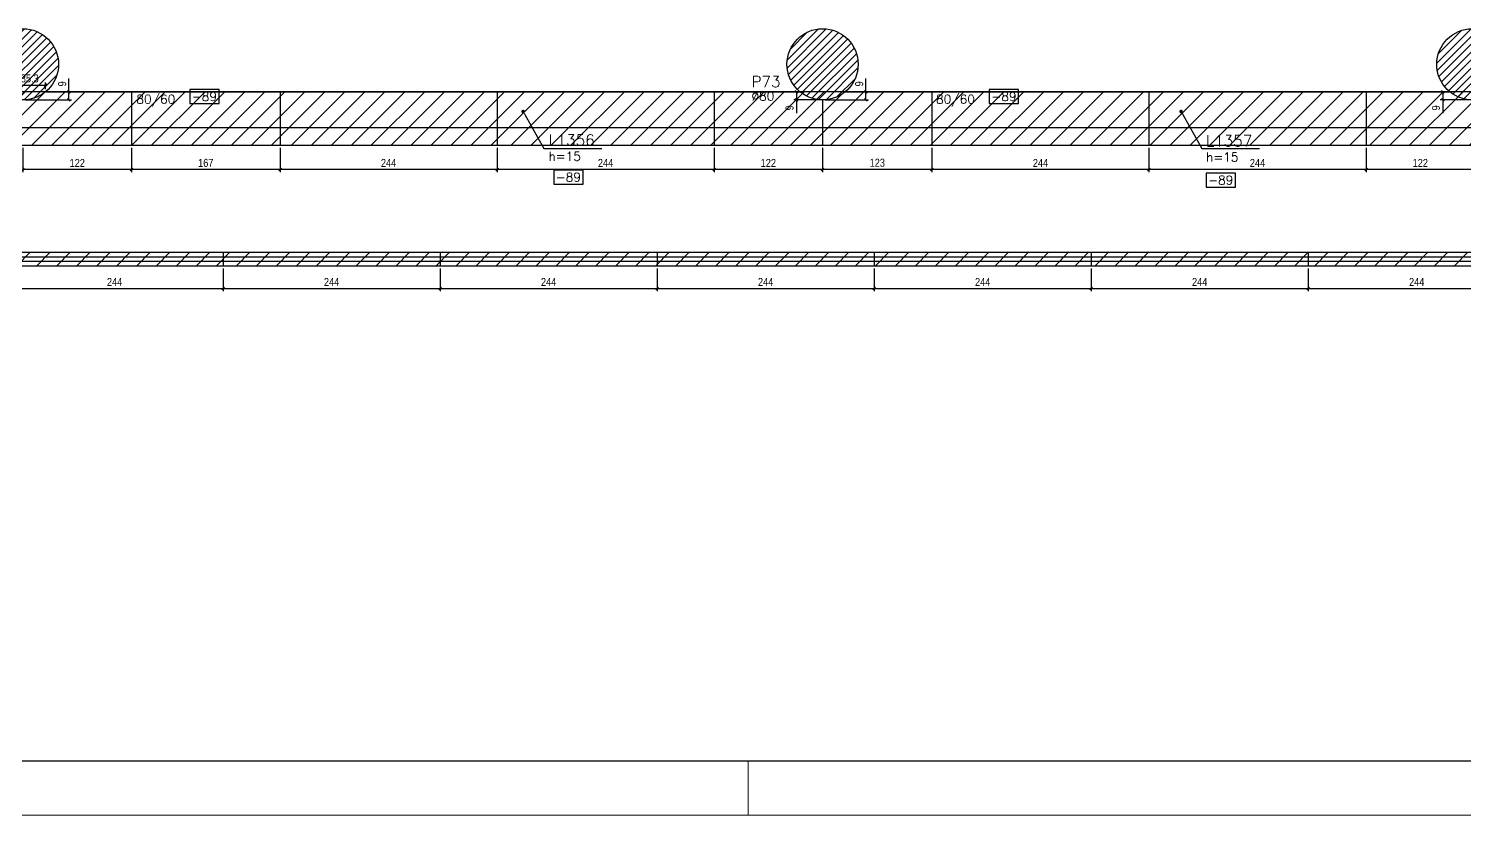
# Model space of a CAD drawing. Extents: x -3557 to 8661, y -614 to 3008.
# Drawn here: x 4469 to 6083, y -614 to 271 of the extents above; entities that cross this region are included whole.
import ezdxf
from ezdxf import colors
from ezdxf.entities.mleader import LeaderData, LeaderLine
from ezdxf.enums import TextEntityAlignment as Align
from ezdxf.math import Vec2, Vec3

# ---------------------------------------------------------------- set-up
doc = ezdxf.new("R2010")
doc.units = 0
for name, color, linetype in [('COTA', 241, 'Continuous'), ('F-AUX-RED', 1, 'Continuous'), ('F-LAJES', 3, 'Continuous'), ('F-LAJES-DIM', 2, 'Continuous'), ('F-LAJES-NOME', 4, 'Continuous'), ('F-PILARES-DIM', 172, 'Continuous'), ('F-PILARES-HACH', 174, 'Continuous'), ('F-PILARES-NOME', 170, 'Continuous'), ('F-PILARES-S', 170, 'Continuous'), ('F-VIGAS', 3, 'Continuous'), ('F-VIGAS-DIM', 2, 'Continuous'), ('Painéis', 200, 'Continuous'), ('SARR_2.2x7', 40, 'Continuous')]:
    doc.layers.add(name, color=color, linetype=linetype)
doc.layers.add('FOLHA', color=255, linetype='Continuous', lineweight=5)
doc.layers.add('Hachura', color=251, linetype='Continuous', lineweight=9)
doc.styles.add('COTA TECNICA-50', font='techl___.ttf', dxfattribs={"height": 9})
doc.styles.add('MCP', font='romans.shx')
doc.styles.get("Standard").update_dxf_attribs({"font": 'arial.ttf'})
doc.dimstyles.new('COTA PAINEL-50', dxfattribs={"dimtxt": 9, "dimasz": 3, "dimexe": 3, "dimexo": 3, "dimgap": 3, "dimtad": 1, "dimdec": 1, "dimzin": 12, "dimdsep": 46, "dimtxsty": 'COTA TECNICA-50', "dimblk1": 'OBLIQUE', "dimblk2": 'OBLIQUE', "dimsah": 1, "dimcen": 0.9, "dimclrd": 4, "dimclre": 4, "dimclrt": 240, "dimadec": 1, "dimazin": 3, "dimtfac": 1, "dimtdec": 1, "dimtmove": 0, "dimatfit": 3, "dimfxl": 1, "dimtolj": 1, "dimtzin": 12, "dimarcsym": 0})

# ---------------------------------------------------------------- blocks, each defined once
blk = doc.blocks.new('*U494')
at = {"layer": 'F-LAJES-DIM', "color": 1}
blk.add_lwpolyline([(0, 0), (33, 0), (33, 16), (0, 16)], close=True, dxfattribs=at)
at = {"layer": 'F-LAJES-DIM', "style": 'MCP'}
blk.add_attdef('DIM', text='', height=10, dxfattribs=at).set_placement((16.5, 8), align=Align.MIDDLE_CENTER)
blk = doc.blocks.new('*U496')
at = {"layer": 'F-LAJES-DIM', "color": 1}
blk.add_lwpolyline([(0, 0), (33, 0), (33, 16), (0, 16)], close=True, dxfattribs=at)
at = {"layer": 'F-LAJES-DIM', "style": 'MCP'}
blk.add_attdef('DIM', text='', height=10, dxfattribs=at).set_placement((16.5, 8), align=Align.MIDDLE_CENTER)
blk = doc.blocks.new('*U544')
at = {"layer": 'F-VIGAS-DIM', "color": 1}
blk.add_lwpolyline([(0, 0), (33, 0), (33, 16), (0, 16)], close=True, dxfattribs=at)
at = {"layer": 'F-VIGAS-DIM', "style": 'MCP'}
blk.add_attdef('DIM', text='', height=10, dxfattribs=at).set_placement((16.5, 8), align=Align.MIDDLE_CENTER)
blk = doc.blocks.new('*U545')
at = {"layer": 'F-VIGAS-DIM', "color": 1}
blk.add_lwpolyline([(0, 0), (33, 0), (33, 16), (0, 16)], close=True, dxfattribs=at)
at = {"layer": 'F-VIGAS-DIM', "style": 'MCP'}
blk.add_attdef('DIM', text='', height=10, dxfattribs=at).set_placement((16.5, 8), align=Align.MIDDLE_CENTER)
blk = doc.blocks.new('_Dot')
at = {"color": 0, "linetype": 'ByBlock', "lineweight": -2}
blk.add_line((-0.5, 0), (-1, 0), dxfattribs=at)
at = {"color": 0, "linetype": 'ByBlock', "const_width": 0.5}
blk.add_lwpolyline([(-0.25, 0, 1), (0.25, 0, 1)], format="xyb", close=True, dxfattribs=at)
blk = doc.blocks.new('_Oblique')
at = {"color": 0, "linetype": 'ByBlock', "lineweight": -2}
blk.add_line((-0.5, -0.5), (0.5, 0.5), dxfattribs=at)
blk = doc.blocks.new('*D909')
at = {"layer": 'COTA', "color": 4, "lineweight": -2, "transparency": 16777216}
for p, q in [((4443.7, 1.3), (4443.7, -24.5)), ((4687.7, 1.3), (4687.7, -24.5)), ((4443.7, -21.5), (4687.7, -21.5))]:
    blk.add_line(p, q, dxfattribs=at)
at = {"layer": 'Defpoints', "color": 0, "transparency": 16777216}
for p in [(4443.7, 4.3), (4687.7, 4.3), (4687.7, -21.5)]:
    blk.add_point(p, dxfattribs=at)
at = {"layer": 'COTA', "color": 4, "lineweight": -2, "transparency": 16777216, "xscale": 3, "yscale": 3, "zscale": 3, "rotation": 180}
blk.add_blockref('_Oblique', (4443.7, -21.5), dxfattribs=at)
at = {"layer": 'COTA', "color": 4, "lineweight": -2, "transparency": 16777216, "xscale": 3, "yscale": 3, "zscale": 3}
blk.add_blockref('_Oblique', (4687.7, -21.5), dxfattribs=at)
at = {"layer": 'COTA', "color": 240, "transparency": 16777216, "insert": (4565.7, -14), "char_height": 9, "attachment_point": 5, "style": 'COTA TECNICA-50'}
blk.add_mtext('\\A1;244', dxfattribs=at)
blk = doc.blocks.new('*D910')
at = {"layer": 'COTA', "color": 4, "lineweight": -2, "transparency": 16777216}
for p, q in [((4687.7, 1.3), (4687.7, -24.5)), ((4931.7, 1.3), (4931.7, -24.5)), ((4687.7, -21.5), (4931.7, -21.5))]:
    blk.add_line(p, q, dxfattribs=at)
at = {"layer": 'Defpoints', "color": 0, "transparency": 16777216}
for p in [(4687.7, 4.3), (4931.7, 4.3), (4931.7, -21.5)]:
    blk.add_point(p, dxfattribs=at)
at = {"layer": 'COTA', "color": 4, "lineweight": -2, "transparency": 16777216, "xscale": 3, "yscale": 3, "zscale": 3, "rotation": 180}
blk.add_blockref('_Oblique', (4687.7, -21.5), dxfattribs=at)
at = {"layer": 'COTA', "color": 4, "lineweight": -2, "transparency": 16777216, "xscale": 3, "yscale": 3, "zscale": 3}
blk.add_blockref('_Oblique', (4931.7, -21.5), dxfattribs=at)
at = {"layer": 'COTA', "color": 240, "transparency": 16777216, "insert": (4809.7, -14), "char_height": 9, "attachment_point": 5, "style": 'COTA TECNICA-50'}
blk.add_mtext('\\A1;244', dxfattribs=at)
blk = doc.blocks.new('*D911')
at = {"layer": 'COTA', "color": 4, "lineweight": -2, "transparency": 16777216}
for p, q in [((4931.7, 1.3), (4931.7, -24.5)), ((5175.7, 1.3), (5175.7, -24.5)), ((4931.7, -21.5), (5175.7, -21.5))]:
    blk.add_line(p, q, dxfattribs=at)
at = {"layer": 'Defpoints', "color": 0, "transparency": 16777216}
for p in [(4931.7, 4.3), (5175.7, 4.3), (5175.7, -21.5)]:
    blk.add_point(p, dxfattribs=at)
at = {"layer": 'COTA', "color": 4, "lineweight": -2, "transparency": 16777216, "xscale": 3, "yscale": 3, "zscale": 3, "rotation": 180}
blk.add_blockref('_Oblique', (4931.7, -21.5), dxfattribs=at)
at = {"layer": 'COTA', "color": 4, "lineweight": -2, "transparency": 16777216, "xscale": 3, "yscale": 3, "zscale": 3}
blk.add_blockref('_Oblique', (5175.7, -21.5), dxfattribs=at)
at = {"layer": 'COTA', "color": 240, "transparency": 16777216, "insert": (5053.7, -14), "char_height": 9, "attachment_point": 5, "style": 'COTA TECNICA-50'}
blk.add_mtext('\\A1;244', dxfattribs=at)
blk = doc.blocks.new('*D912')
at = {"layer": 'COTA', "color": 4, "lineweight": -2, "transparency": 16777216}
for p, q in [((5175.7, 1.3), (5175.7, -24.5)), ((5419.7, 1.3), (5419.7, -24.5)), ((5175.7, -21.5), (5419.7, -21.5))]:
    blk.add_line(p, q, dxfattribs=at)
at = {"layer": 'Defpoints', "color": 0, "transparency": 16777216}
for p in [(5175.7, 4.3), (5419.7, 4.3), (5419.7, -21.5)]:
    blk.add_point(p, dxfattribs=at)
at = {"layer": 'COTA', "color": 4, "lineweight": -2, "transparency": 16777216, "xscale": 3, "yscale": 3, "zscale": 3, "rotation": 180}
blk.add_blockref('_Oblique', (5175.7, -21.5), dxfattribs=at)
at = {"layer": 'COTA', "color": 4, "lineweight": -2, "transparency": 16777216, "xscale": 3, "yscale": 3, "zscale": 3}
blk.add_blockref('_Oblique', (5419.7, -21.5), dxfattribs=at)
at = {"layer": 'COTA', "color": 240, "transparency": 16777216, "insert": (5297.7, -14), "char_height": 9, "attachment_point": 5, "style": 'COTA TECNICA-50'}
blk.add_mtext('\\A1;244', dxfattribs=at)
blk = doc.blocks.new('*D913')
at = {"layer": 'COTA', "color": 4, "lineweight": -2, "transparency": 16777216}
for p, q in [((5419.7, 1.3), (5419.7, -24.5)), ((5663.7, 1.3), (5663.7, -24.5)), ((5419.7, -21.5), (5663.7, -21.5))]:
    blk.add_line(p, q, dxfattribs=at)
at = {"layer": 'Defpoints', "color": 0, "transparency": 16777216}
for p in [(5419.7, 4.3), (5663.7, 4.3), (5663.7, -21.5)]:
    blk.add_point(p, dxfattribs=at)
at = {"layer": 'COTA', "color": 4, "lineweight": -2, "transparency": 16777216, "xscale": 3, "yscale": 3, "zscale": 3, "rotation": 180}
blk.add_blockref('_Oblique', (5419.7, -21.5), dxfattribs=at)
at = {"layer": 'COTA', "color": 4, "lineweight": -2, "transparency": 16777216, "xscale": 3, "yscale": 3, "zscale": 3}
blk.add_blockref('_Oblique', (5663.7, -21.5), dxfattribs=at)
at = {"layer": 'COTA', "color": 240, "transparency": 16777216, "insert": (5541.7, -14), "char_height": 9, "attachment_point": 5, "style": 'COTA TECNICA-50'}
blk.add_mtext('\\A1;244', dxfattribs=at)
blk = doc.blocks.new('*D914')
at = {"layer": 'COTA', "color": 4, "lineweight": -2, "transparency": 16777216}
for p, q in [((5663.7, 1.3), (5663.7, -24.5)), ((5907.7, 1.3), (5907.7, -24.5)), ((5663.7, -21.5), (5907.7, -21.5))]:
    blk.add_line(p, q, dxfattribs=at)
at = {"layer": 'Defpoints', "color": 0, "transparency": 16777216}
for p in [(5663.7, 4.3), (5907.7, 4.3), (5907.7, -21.5)]:
    blk.add_point(p, dxfattribs=at)
at = {"layer": 'COTA', "color": 4, "lineweight": -2, "transparency": 16777216, "xscale": 3, "yscale": 3, "zscale": 3, "rotation": 180}
blk.add_blockref('_Oblique', (5663.7, -21.5), dxfattribs=at)
at = {"layer": 'COTA', "color": 4, "lineweight": -2, "transparency": 16777216, "xscale": 3, "yscale": 3, "zscale": 3}
blk.add_blockref('_Oblique', (5907.7, -21.5), dxfattribs=at)
at = {"layer": 'COTA', "color": 240, "transparency": 16777216, "insert": (5785.7, -14), "char_height": 9, "attachment_point": 5, "style": 'COTA TECNICA-50'}
blk.add_mtext('\\A1;244', dxfattribs=at)
blk = doc.blocks.new('*D915')
at = {"layer": 'COTA', "color": 4, "lineweight": -2, "transparency": 16777216}
for p, q in [((5907.7, 1.3), (5907.7, -24.5)), ((6151.7, 1.3), (6151.7, -24.5)), ((5907.7, -21.5), (6151.7, -21.5))]:
    blk.add_line(p, q, dxfattribs=at)
at = {"layer": 'Defpoints', "color": 0, "transparency": 16777216}
for p in [(5907.7, 4.3), (6151.7, 4.3), (6151.7, -21.5)]:
    blk.add_point(p, dxfattribs=at)
at = {"layer": 'COTA', "color": 4, "lineweight": -2, "transparency": 16777216, "xscale": 3, "yscale": 3, "zscale": 3, "rotation": 180}
blk.add_blockref('_Oblique', (5907.7, -21.5), dxfattribs=at)
at = {"layer": 'COTA', "color": 4, "lineweight": -2, "transparency": 16777216, "xscale": 3, "yscale": 3, "zscale": 3}
blk.add_blockref('_Oblique', (6151.7, -21.5), dxfattribs=at)
at = {"layer": 'COTA', "color": 240, "transparency": 16777216, "insert": (6029.7, -14), "char_height": 9, "attachment_point": 5, "style": 'COTA TECNICA-50'}
blk.add_mtext('\\A1;244', dxfattribs=at)
blk = doc.blocks.new('*D921')
at = {"layer": 'COTA', "color": 4, "lineweight": -2, "transparency": 16777216}
for p, q in [((6063.9, 199.7), (6056, 199.7)), ((6059, 199.7), (6059, 190.7)), ((6090.2, 190.7), (6056, 190.7)), ((6059, 190.7), (6059, 175.7))]:
    blk.add_line(p, q, dxfattribs=at)
at = {"layer": 'Defpoints', "color": 0, "transparency": 16777216}
for p in [(6066.9, 199.7), (6059, 190.7), (6093.2, 190.7)]:
    blk.add_point(p, dxfattribs=at)
at = {"layer": 'COTA', "color": 4, "lineweight": -2, "transparency": 16777216, "xscale": 3, "yscale": 3, "zscale": 3}
for p, rotation in [((6059, 199.7), 90), ((6059, 190.7), 270)]:
    blk.add_blockref('_Oblique', p, dxfattribs=dict(at, rotation=rotation))
at = {"layer": 'COTA', "color": 240, "transparency": 16777216, "insert": (6051.4, 181.7), "char_height": 9, "attachment_point": 5, "rotation": 90, "style": 'COTA TECNICA-50'}
blk.add_mtext('\\A1;9', dxfattribs=at)
blk = doc.blocks.new('*D924')
at = {"layer": 'COTA', "color": 4, "lineweight": -2, "transparency": 16777216}
for p, q in [((5333.4, 199.7), (5329.2, 199.7)), ((5332.2, 199.7), (5332.2, 190.7)), ((5358.7, 190.7), (5329.2, 190.7)), ((5332.2, 190.7), (5332.2, 175.7))]:
    blk.add_line(p, q, dxfattribs=at)
at = {"layer": 'Defpoints', "color": 0, "transparency": 16777216}
for p in [(5336.4, 199.7), (5332.2, 190.7), (5361.7, 190.7)]:
    blk.add_point(p, dxfattribs=at)
at = {"layer": 'COTA', "color": 4, "lineweight": -2, "transparency": 16777216, "xscale": 3, "yscale": 3, "zscale": 3}
for p, rotation in [((5332.2, 199.7), 90), ((5332.2, 190.7), 270)]:
    blk.add_blockref('_Oblique', p, dxfattribs=dict(at, rotation=rotation))
at = {"layer": 'COTA', "color": 240, "transparency": 16777216, "insert": (5324.6, 181.7), "char_height": 9, "attachment_point": 5, "rotation": 90, "style": 'COTA TECNICA-50'}
blk.add_mtext('\\A1;9', dxfattribs=at)
blk = doc.blocks.new('*D925')
at = {"layer": 'COTA', "color": 4, "lineweight": -2, "transparency": 16777216}
for p, q in [((5410.5, 199.7), (5410.5, 214.7)), ((5388.9, 199.7), (5413.5, 199.7)), ((5410.5, 190.7), (5410.5, 199.7)), ((5364.7, 190.7), (5413.5, 190.7))]:
    blk.add_line(p, q, dxfattribs=at)
at = {"layer": 'Defpoints', "color": 0, "transparency": 16777216}
for p in [(5385.9, 199.7), (5410.5, 199.7), (5361.7, 190.7)]:
    blk.add_point(p, dxfattribs=at)
at = {"layer": 'COTA', "color": 4, "lineweight": -2, "transparency": 16777216, "xscale": 3, "yscale": 3, "zscale": 3}
for p, rotation in [((5410.5, 199.7), 90), ((5410.5, 190.7), 270)]:
    blk.add_blockref('_Oblique', p, dxfattribs=dict(at, rotation=rotation))
at = {"layer": 'COTA', "color": 240, "transparency": 16777216, "insert": (5402.9, 208.7), "char_height": 9, "attachment_point": 5, "rotation": 90, "style": 'COTA TECNICA-50'}
blk.add_mtext('\\A1;9', dxfattribs=at)
blk = doc.blocks.new('*D927')
at = {"layer": 'COTA', "color": 4, "lineweight": -2, "transparency": 16777216}
for p, q in [((4514.4, 199.7), (4514.4, 214.7)), ((4489.9, 199.7), (4517.4, 199.7)), ((4514.4, 190.7), (4514.4, 199.7)), ((4465.7, 190.7), (4517.4, 190.7))]:
    blk.add_line(p, q, dxfattribs=at)
at = {"layer": 'Defpoints', "color": 0, "transparency": 16777216}
for p in [(4486.9, 199.7), (4514.4, 199.7), (4462.7, 190.7)]:
    blk.add_point(p, dxfattribs=at)
at = {"layer": 'COTA', "color": 4, "lineweight": -2, "transparency": 16777216, "xscale": 3, "yscale": 3, "zscale": 3}
for p, rotation in [((4514.4, 199.7), 90), ((4514.4, 190.7), 270)]:
    blk.add_blockref('_Oblique', p, dxfattribs=dict(at, rotation=rotation))
at = {"layer": 'COTA', "color": 240, "transparency": 16777216, "insert": (4506.8, 208.7), "char_height": 9, "attachment_point": 5, "rotation": 90, "style": 'COTA TECNICA-50'}
blk.add_mtext('\\A1;9', dxfattribs=at)
blk = doc.blocks.new('*D929')
at = {"layer": 'COTA', "color": 4, "lineweight": -2, "transparency": 16777216}
for p, q in [((4452.7, 202.7), (4452.7, 210.1)), ((4488, 202.7), (4488, 210.1)), ((4452.7, 207.1), (4488, 207.1))]:
    blk.add_line(p, q, dxfattribs=at)
at = {"layer": 'Defpoints', "color": 0, "transparency": 16777216}
for p in [(4452.7, 199.7), (4488, 207.1), (4488, 199.7)]:
    blk.add_point(p, dxfattribs=at)
at = {"layer": 'COTA', "color": 4, "lineweight": -2, "transparency": 16777216, "xscale": 3, "yscale": 3, "zscale": 3, "rotation": 180}
blk.add_blockref('_Oblique', (4452.7, 207.1), dxfattribs=at)
at = {"layer": 'COTA', "color": 4, "lineweight": -2, "transparency": 16777216, "xscale": 3, "yscale": 3, "zscale": 3}
blk.add_blockref('_Oblique', (4488, 207.1), dxfattribs=at)
at = {"layer": 'COTA', "color": 240, "transparency": 16777216, "insert": (4470.3, 214.8), "char_height": 9, "attachment_point": 5, "style": 'COTA TECNICA-50'}
blk.add_mtext('\\A1;35.3', dxfattribs=at)
blk = doc.blocks.new('*D941')
at = {"layer": 'COTA', "color": 4, "lineweight": -2, "transparency": 16777216}
for p, q in [((5972.7, 136.7), (5972.7, 109.3)), ((6094.7, 136.7), (6094.7, 109.3)), ((6094.7, 112.3), (5972.7, 112.3))]:
    blk.add_line(p, q, dxfattribs=at)
at = {"layer": 'Defpoints', "color": 0, "transparency": 16777216}
for p in [(5972.7, 139.7), (6094.7, 139.7), (5972.7, 112.3)]:
    blk.add_point(p, dxfattribs=at)
at = {"layer": 'COTA', "color": 4, "lineweight": -2, "transparency": 16777216, "xscale": 3, "yscale": 3, "zscale": 3, "rotation": 180}
blk.add_blockref('_Oblique', (5972.7, 112.3), dxfattribs=at)
at = {"layer": 'COTA', "color": 4, "lineweight": -2, "transparency": 16777216, "xscale": 3, "yscale": 3, "zscale": 3}
blk.add_blockref('_Oblique', (6094.7, 112.3), dxfattribs=at)
at = {"layer": 'COTA', "color": 240, "transparency": 16777216, "insert": (6033.7, 119.8), "char_height": 9, "attachment_point": 5, "style": 'COTA TECNICA-50'}
blk.add_mtext('\\A1;122', dxfattribs=at)
blk = doc.blocks.new('*D942')
at = {"layer": 'COTA', "color": 4, "lineweight": -2, "transparency": 16777216}
for p, q in [((5728.7, 136.7), (5728.7, 109.3)), ((5972.7, 136.7), (5972.7, 109.3)), ((5972.7, 112.3), (5728.7, 112.3))]:
    blk.add_line(p, q, dxfattribs=at)
at = {"layer": 'Defpoints', "color": 0, "transparency": 16777216}
for p in [(5728.7, 139.7), (5972.7, 139.7), (5728.7, 112.3)]:
    blk.add_point(p, dxfattribs=at)
at = {"layer": 'COTA', "color": 4, "lineweight": -2, "transparency": 16777216, "xscale": 3, "yscale": 3, "zscale": 3, "rotation": 180}
blk.add_blockref('_Oblique', (5728.7, 112.3), dxfattribs=at)
at = {"layer": 'COTA', "color": 4, "lineweight": -2, "transparency": 16777216, "xscale": 3, "yscale": 3, "zscale": 3}
blk.add_blockref('_Oblique', (5972.7, 112.3), dxfattribs=at)
at = {"layer": 'COTA', "color": 240, "transparency": 16777216, "insert": (5850.7, 119.8), "char_height": 9, "attachment_point": 5, "style": 'COTA TECNICA-50'}
blk.add_mtext('\\A1;244', dxfattribs=at)
blk = doc.blocks.new('*D943')
at = {"layer": 'COTA', "color": 4, "lineweight": -2, "transparency": 16777216}
for p, q in [((5484.7, 136.7), (5484.7, 109.3)), ((5728.7, 136.7), (5728.7, 109.3)), ((5728.7, 112.3), (5484.7, 112.3))]:
    blk.add_line(p, q, dxfattribs=at)
at = {"layer": 'Defpoints', "color": 0, "transparency": 16777216}
for p in [(5484.7, 139.7), (5728.7, 139.7), (5484.7, 112.3)]:
    blk.add_point(p, dxfattribs=at)
at = {"layer": 'COTA', "color": 4, "lineweight": -2, "transparency": 16777216, "xscale": 3, "yscale": 3, "zscale": 3, "rotation": 180}
blk.add_blockref('_Oblique', (5484.7, 112.3), dxfattribs=at)
at = {"layer": 'COTA', "color": 4, "lineweight": -2, "transparency": 16777216, "xscale": 3, "yscale": 3, "zscale": 3}
blk.add_blockref('_Oblique', (5728.7, 112.3), dxfattribs=at)
at = {"layer": 'COTA', "color": 240, "transparency": 16777216, "insert": (5606.7, 119.8), "char_height": 9, "attachment_point": 5, "style": 'COTA TECNICA-50'}
blk.add_mtext('\\A1;244', dxfattribs=at)
blk = doc.blocks.new('*D944')
at = {"layer": 'COTA', "color": 4, "lineweight": -2, "transparency": 16777216}
for p, q in [((5361.7, 136.7), (5361.7, 109.3)), ((5484.7, 136.7), (5484.7, 109.3)), ((5484.7, 112.3), (5361.7, 112.3))]:
    blk.add_line(p, q, dxfattribs=at)
at = {"layer": 'Defpoints', "color": 0, "transparency": 16777216}
for p in [(5361.7, 139.7), (5484.7, 139.7), (5361.7, 112.3)]:
    blk.add_point(p, dxfattribs=at)
at = {"layer": 'COTA', "color": 4, "lineweight": -2, "transparency": 16777216, "xscale": 3, "yscale": 3, "zscale": 3, "rotation": 180}
blk.add_blockref('_Oblique', (5361.7, 112.3), dxfattribs=at)
at = {"layer": 'COTA', "color": 4, "lineweight": -2, "transparency": 16777216, "xscale": 3, "yscale": 3, "zscale": 3}
blk.add_blockref('_Oblique', (5484.7, 112.3), dxfattribs=at)
at = {"layer": 'COTA', "color": 240, "transparency": 16777216, "insert": (5423.2, 120), "char_height": 9, "attachment_point": 5, "style": 'COTA TECNICA-50'}
blk.add_mtext('\\A1;123', dxfattribs=at)
blk = doc.blocks.new('*D945')
at = {"layer": 'COTA', "color": 4, "lineweight": -2, "transparency": 16777216}
for p, q in [((5239.7, 136.7), (5239.7, 109.3)), ((5361.7, 136.7), (5361.7, 109.3)), ((5361.7, 112.3), (5239.7, 112.3))]:
    blk.add_line(p, q, dxfattribs=at)
at = {"layer": 'Defpoints', "color": 0, "transparency": 16777216}
for p in [(5239.7, 139.7), (5361.7, 139.7), (5239.7, 112.3)]:
    blk.add_point(p, dxfattribs=at)
at = {"layer": 'COTA', "color": 4, "lineweight": -2, "transparency": 16777216, "xscale": 3, "yscale": 3, "zscale": 3, "rotation": 180}
blk.add_blockref('_Oblique', (5239.7, 112.3), dxfattribs=at)
at = {"layer": 'COTA', "color": 4, "lineweight": -2, "transparency": 16777216, "xscale": 3, "yscale": 3, "zscale": 3}
blk.add_blockref('_Oblique', (5361.7, 112.3), dxfattribs=at)
at = {"layer": 'COTA', "color": 240, "transparency": 16777216, "insert": (5300.7, 119.8), "char_height": 9, "attachment_point": 5, "style": 'COTA TECNICA-50'}
blk.add_mtext('\\A1;122', dxfattribs=at)
blk = doc.blocks.new('*D946')
at = {"layer": 'COTA', "color": 4, "lineweight": -2, "transparency": 16777216}
for p, q in [((4995.7, 136.7), (4995.7, 109.3)), ((5239.7, 136.7), (5239.7, 109.3)), ((5239.7, 112.3), (4995.7, 112.3))]:
    blk.add_line(p, q, dxfattribs=at)
at = {"layer": 'Defpoints', "color": 0, "transparency": 16777216}
for p in [(4995.7, 139.7), (5239.7, 139.7), (4995.7, 112.3)]:
    blk.add_point(p, dxfattribs=at)
at = {"layer": 'COTA', "color": 4, "lineweight": -2, "transparency": 16777216, "xscale": 3, "yscale": 3, "zscale": 3, "rotation": 180}
blk.add_blockref('_Oblique', (4995.7, 112.3), dxfattribs=at)
at = {"layer": 'COTA', "color": 4, "lineweight": -2, "transparency": 16777216, "xscale": 3, "yscale": 3, "zscale": 3}
blk.add_blockref('_Oblique', (5239.7, 112.3), dxfattribs=at)
at = {"layer": 'COTA', "color": 240, "transparency": 16777216, "insert": (5117.7, 119.8), "char_height": 9, "attachment_point": 5, "style": 'COTA TECNICA-50'}
blk.add_mtext('\\A1;244', dxfattribs=at)
blk = doc.blocks.new('*D947')
at = {"layer": 'COTA', "color": 4, "lineweight": -2, "transparency": 16777216}
for p, q in [((4751.7, 136.7), (4751.7, 109.3)), ((4995.7, 136.7), (4995.7, 109.3)), ((4995.7, 112.3), (4751.7, 112.3))]:
    blk.add_line(p, q, dxfattribs=at)
at = {"layer": 'Defpoints', "color": 0, "transparency": 16777216}
for p in [(4751.7, 139.7), (4995.7, 139.7), (4751.7, 112.3)]:
    blk.add_point(p, dxfattribs=at)
at = {"layer": 'COTA', "color": 4, "lineweight": -2, "transparency": 16777216, "xscale": 3, "yscale": 3, "zscale": 3, "rotation": 180}
blk.add_blockref('_Oblique', (4751.7, 112.3), dxfattribs=at)
at = {"layer": 'COTA', "color": 4, "lineweight": -2, "transparency": 16777216, "xscale": 3, "yscale": 3, "zscale": 3}
blk.add_blockref('_Oblique', (4995.7, 112.3), dxfattribs=at)
at = {"layer": 'COTA', "color": 240, "transparency": 16777216, "insert": (4873.7, 119.8), "char_height": 9, "attachment_point": 5, "style": 'COTA TECNICA-50'}
blk.add_mtext('\\A1;244', dxfattribs=at)
blk = doc.blocks.new('*D948')
at = {"layer": 'COTA', "color": 4, "lineweight": -2, "transparency": 16777216}
for p, q in [((4584.7, 136.7), (4584.7, 109.3)), ((4751.7, 136.7), (4751.7, 109.3)), ((4751.7, 112.3), (4584.7, 112.3))]:
    blk.add_line(p, q, dxfattribs=at)
at = {"layer": 'Defpoints', "color": 0, "transparency": 16777216}
for p in [(4584.7, 139.7), (4751.7, 139.7), (4584.7, 112.3)]:
    blk.add_point(p, dxfattribs=at)
at = {"layer": 'COTA', "color": 4, "lineweight": -2, "transparency": 16777216, "xscale": 3, "yscale": 3, "zscale": 3, "rotation": 180}
blk.add_blockref('_Oblique', (4584.7, 112.3), dxfattribs=at)
at = {"layer": 'COTA', "color": 4, "lineweight": -2, "transparency": 16777216, "xscale": 3, "yscale": 3, "zscale": 3}
blk.add_blockref('_Oblique', (4751.7, 112.3), dxfattribs=at)
at = {"layer": 'COTA', "color": 240, "transparency": 16777216, "insert": (4668.2, 119.8), "char_height": 9, "attachment_point": 5, "style": 'COTA TECNICA-50'}
blk.add_mtext('\\A1;167', dxfattribs=at)
blk = doc.blocks.new('*D949')
at = {"layer": 'COTA', "color": 4, "lineweight": -2, "transparency": 16777216}
for p, q in [((4462.7, 136.7), (4462.7, 109.3)), ((4584.7, 136.7), (4584.7, 109.3)), ((4584.7, 112.3), (4462.7, 112.3))]:
    blk.add_line(p, q, dxfattribs=at)
at = {"layer": 'Defpoints', "color": 0, "transparency": 16777216}
for p in [(4462.7, 139.7), (4584.7, 139.7), (4462.7, 112.3)]:
    blk.add_point(p, dxfattribs=at)
at = {"layer": 'COTA', "color": 4, "lineweight": -2, "transparency": 16777216, "xscale": 3, "yscale": 3, "zscale": 3, "rotation": 180}
blk.add_blockref('_Oblique', (4462.7, 112.3), dxfattribs=at)
at = {"layer": 'COTA', "color": 4, "lineweight": -2, "transparency": 16777216, "xscale": 3, "yscale": 3, "zscale": 3}
blk.add_blockref('_Oblique', (4584.7, 112.3), dxfattribs=at)
at = {"layer": 'COTA', "color": 240, "transparency": 16777216, "insert": (4523.7, 119.8), "char_height": 9, "attachment_point": 5, "style": 'COTA TECNICA-50'}
blk.add_mtext('\\A1;122', dxfattribs=at)

msp = doc.modelspace()

# ---------------------------------------------------------------- hatches: boundary and pattern name
at = {"layer": 'F-PILARES-HACH', "linetype": 'Continuous'}
h = msp.add_hatch(dxfattribs=at)
h.set_pattern_fill('ANSI31', color=256, scale=50, style=0)
h.set_pattern_definition([(45, (3857.195, 715.201), (-4.419417, 4.419417), [])])
edge = h.paths.add_edge_path()
edge.add_arc((6092.2, 230.7), 40, 0, 360)
edge = h.paths.add_edge_path()
edge.add_arc((5361.7, 230.7), 40, 0, 360)
edge = h.paths.add_edge_path()
edge.add_arc((4462.7, 230.7), 40, 0, 360)
edge = h.paths.add_edge_path()
edge.add_arc((3647.7, 230.7), 40, 0, 360)
edge = h.paths.add_edge_path()
edge.add_arc((2597.7, 230.7), 40, 0, 360)
at = {"layer": 'Hachura', "linetype": 'ByBlock'}
h = msp.add_hatch(dxfattribs=at)
h.set_pattern_fill('ANSI31', color=256, scale=5)
h.paths.add_polyline_path([(2744.7, 199.7), (2577.7, 199.7), (2577.7, 139.7), (2744.7, 139.7)])
h.paths.add_polyline_path([(2988.7, 199.7), (2744.7, 199.7), (2744.7, 139.7), (2988.7, 139.7)])
h.paths.add_polyline_path([(3232.7, 199.7), (2988.7, 199.7), (2988.7, 139.7), (3232.7, 139.7)])
h.paths.add_polyline_path([(3476.7, 199.7), (3232.7, 199.7), (3232.7, 139.7), (3476.7, 139.7)])
h.paths.add_polyline_path([(3720.7, 199.7), (3476.7, 199.7), (3476.7, 139.7), (3720.7, 139.7)])
h.paths.add_polyline_path([(3964.7, 199.7), (3720.7, 199.7), (3720.7, 139.7), (3964.7, 139.7)])
h.paths.add_polyline_path([(4208.7, 199.7), (3964.7, 199.7), (3964.7, 139.7), (4208.7, 139.7)])
h.paths.add_polyline_path([(4452.7, 199.7), (4208.7, 199.7), (4208.7, 139.7), (4452.7, 139.7)])
h.paths.add_polyline_path([(4696.7, 199.7), (4452.7, 199.7), (4452.7, 139.7), (4696.7, 139.7)])
h.paths.add_polyline_path([(4940.7, 199.7), (4696.7, 199.7), (4696.7, 139.7), (4940.7, 139.7)])
h.paths.add_polyline_path([(5184.7, 199.7), (4940.7, 199.7), (4940.7, 139.7), (5184.7, 139.7)])
h.paths.add_polyline_path([(5428.7, 199.7), (5184.7, 199.7), (5184.7, 139.7), (5428.7, 139.7)])
h.paths.add_polyline_path([(5672.7, 199.7), (5428.7, 199.7), (5428.7, 139.7), (5672.7, 139.7)])
h.paths.add_polyline_path([(5916.7, 199.7), (5672.7, 199.7), (5672.7, 139.7), (5916.7, 139.7)])
h.paths.add_polyline_path([(6160.7, 199.7), (5916.7, 199.7), (5916.7, 139.7), (6160.7, 139.7)])
h.paths.add_polyline_path([(6404.7, 199.7), (6160.7, 199.7), (6160.7, 139.7), (6404.7, 139.7)])
h.paths.add_polyline_path([(6648.7, 199.7), (6404.7, 199.7), (6404.7, 139.7), (6648.7, 139.7)])
h.paths.add_polyline_path([(6892.7, 199.7), (6648.7, 199.7), (6648.7, 139.7), (6892.7, 139.7)])
h.paths.add_polyline_path([(7136.7, 199.7), (6892.7, 199.7), (6892.7, 139.7), (7136.7, 139.7)])
h = msp.add_hatch(dxfattribs=at)
h.set_pattern_fill('ANSI31', color=256, scale=5)
h.set_pattern_definition([(45, (-115.955, -256.949), (-11.22532, 11.22532), [])])
h.paths.add_polyline_path([(6883.7, 19.31), (6883.7, 4.31), (7127.7, 4.31), (7127.7, 19.31)])
h.paths.add_polyline_path([(6639.7, 19.31), (6639.7, 4.31), (6883.7, 4.31), (6883.7, 19.31)])
h.paths.add_polyline_path([(6395.7, 19.31), (6395.7, 4.31), (6639.7, 4.31), (6639.7, 19.31)])
h.paths.add_polyline_path([(6395.7, 4.31), (6395.7, 19.31), (6151.7, 19.31), (6151.7, 4.31)])
h.paths.add_polyline_path([(5907.7, 19.31), (5907.7, 4.31), (6151.7, 4.31), (6151.7, 19.31)])
h.paths.add_polyline_path([(5663.7, 19.31), (5663.7, 4.31), (5907.7, 4.31), (5907.7, 19.31)])
h.paths.add_polyline_path([(5419.7, 19.31), (5419.7, 4.31), (5663.7, 4.31), (5663.7, 19.31)])
h.paths.add_polyline_path([(5419.7, 4.31), (5419.7, 19.31), (5175.7, 19.31), (5175.7, 4.31)])
h.paths.add_polyline_path([(4931.7, 19.31), (4931.7, 4.31), (5175.7, 4.31), (5175.7, 19.31)])
h.paths.add_polyline_path([(4931.7, 4.31), (4931.7, 19.31), (4687.7, 19.31), (4687.7, 4.31)])
h.paths.add_polyline_path([(4443.7, 19.31), (4443.7, 4.31), (4687.7, 4.31), (4687.7, 19.31)])
h.paths.add_polyline_path([(4443.7, 4.31), (4443.7, 19.31), (4199.7, 19.31), (4199.7, 4.31)])

# ---------------------------------------------------------------- linework, layer by layer
at = {"color": 30}
msp.add_line((8600.49, -552.63), (2012.11, -552.63), dxfattribs=at)
at = {"layer": 'F-LAJES', "linetype": 'Continuous'}
for p, q in [((5361.7, 190.7), (5361.7, 159.7)), ((2398.88, 159.7), (7116.7, 159.7))]:
    msp.add_line(p, q, dxfattribs=at)
at = {"layer": 'F-PILARES-S', "linetype": 'Continuous'}
for centre in [(4462.7, 230.7), (5361.7, 230.7), (6092.2, 230.7)]:
    msp.add_circle(centre, 40, dxfattribs=at)
at = {"layer": 'F-VIGAS'}
for points in [[(4486.91, 199.7), (5337.48, 199.7)], [(5385.91, 199.7), (6067.98, 199.7)]]:
    msp.add_lwpolyline(points, dxfattribs=at)
at = {"layer": 'FOLHA'}
for p, q in [((5277.96, -552.63), (5277.96, -613.6)), ((8661.45, -613.6), (1859.7, -613.6))]:
    msp.add_line(p, q, dxfattribs=at)
at = {"layer": 'Painéis'}
for p, q in [((4584.69, 199.7), (4584.69, 139.7)), ((4751.7, 199.7), (4751.7, 139.7)), ((4995.7, 199.7), (4995.7, 139.7)), ((5239.7, 199.7), (5239.7, 139.7)), ((5484.7, 199.7), (5484.7, 139.7)), ((5728.7, 199.7), (5728.7, 139.7)), ((5972.7, 199.7), (5972.7, 139.7)), ((5361.7, 190.7), (5361.7, 139.7)), ((2546.7, 19.31), (7127.7, 19.31)), ((4687.7, 19.31), (4687.7, 4.31)), ((4931.7, 19.31), (4931.7, 4.31)), ((5175.7, 19.31), (5175.7, 4.31)), ((5419.7, 19.31), (5419.7, 4.31)), ((5663.7, 19.31), (5663.7, 4.31)), ((5907.7, 19.31), (5907.7, 4.31)), ((2546.7, 4.31), (7127.7, 4.31))]:
    msp.add_line(p, q, dxfattribs=at)
msp.add_lwpolyline([(2577.7, 139.7), (7136.7, 139.7), (7136.7, 199.7), (2577.7, 199.7)], close=True, dxfattribs=at)
at = {"layer": 'SARR_2.2x7'}
for p, q in [((4443.7, 14.31), (4687.7, 14.31)), ((4443.7, 9.31), (4687.7, 9.31)), ((4687.7, 14.31), (4931.7, 14.31)), ((4687.7, 9.31), (4931.7, 9.31)), ((4931.7, 14.31), (5175.7, 14.31)), ((4931.7, 9.31), (5175.7, 9.31)), ((5175.7, 14.31), (5419.7, 14.31)), ((5175.7, 9.31), (5419.7, 9.31)), ((5419.7, 14.31), (5663.7, 14.31)), ((5419.7, 9.31), (5663.7, 9.31)), ((5663.7, 14.31), (5907.7, 14.31)), ((5663.7, 9.31), (5907.7, 9.31)), ((5907.7, 14.31), (6151.7, 14.31)), ((5907.7, 9.31), (6151.7, 9.31))]:
    msp.add_line(p, q, dxfattribs=at)

# ---------------------------------------------------------------- block references
at = {"layer": 'F-LAJES-DIM', "linetype": 'Continuous'}
for name, p in [('*U494', (5059.38, 95.81)), ('*U496', (5792.85, 92.47))]:
    msp.add_blockref(name, p, dxfattribs=at).add_auto_attribs({'DIM': '-89'})
at = {"layer": 'F-VIGAS-DIM', "linetype": 'Continuous'}
for name, p in [('*U545', (4650.2, 186.49)), ('*U544', (5549.17, 186.49))]:
    msp.add_blockref(name, p, dxfattribs=at).add_auto_attribs({'DIM': '-89'})

# ---------------------------------------------------------------- texts
at = {"layer": 'F-LAJES-DIM', "linetype": 'Continuous', "style": 'MCP'}
for p in [(5053.57, 122.28), (5792.85, 121.37)]:
    msp.add_text('h=15', height=10, dxfattribs=at).set_placement(p)
at = {"layer": 'F-LAJES-NOME', "linetype": 'Continuous', "style": 'MCP'}
for s, p in [('L1356', (5053.57, 139.28)), ('L1357', (5792.85, 138.37))]:
    msp.add_text(s, height=12.5, dxfattribs=at).set_placement(p)
at = {"layer": 'F-PILARES-DIM', "linetype": 'Continuous', "style": 'MCP'}
msp.add_text('%%c80', height=10, dxfattribs=at).set_placement((5281.79, 189.99))
at = {"layer": 'F-PILARES-NOME', "linetype": 'Continuous', "style": 'MCP'}
msp.add_text('P73', height=12.5, dxfattribs=at).set_placement((5281.79, 204.99))
at = {"layer": 'F-VIGAS-DIM', "linetype": 'Continuous', "style": 'MCP'}
for p in [(4590.2, 186.49), (5489.17, 186.49)]:
    msp.add_text('80/60', height=10, dxfattribs=at).set_placement(p)

# ---------------------------------------------------------------- dimensions: what is measured, and where the dimension line sits
at = {"layer": 'COTA'}
dim = msp.add_linear_dim(base=(4487.97, 207.11), p1=(4452.7, 199.7), p2=(4487.97, 199.7), dimstyle='COTA PAINEL-50', dxfattribs=at)
dim.commit()
dim.dimension.update_dxf_attribs({"geometry": '*D929', "text_midpoint": (4470.33, 214.81)})
for base, p1, p2, picture, middle in [((4514.42, 199.7), (4462.7, 190.7), (4486.91, 199.7), '*D927', (4506.84, 208.7)), ((5410.46, 199.7), (5361.7, 190.7), (5385.91, 199.7), '*D925', (5402.88, 208.7)), ((5332.18, 190.7), (5336.42, 199.7), (5361.7, 190.7), '*D924', (5324.6, 181.7)), ((6059.02, 190.7), (6066.92, 199.7), (6093.2, 190.7), '*D921', (6051.44, 181.7))]:
    dim = msp.add_linear_dim(base=base, p1=p1, p2=p2, angle=90, dimstyle='COTA PAINEL-50', dxfattribs=at)
    dim.commit()
    dim.dimension.update_dxf_attribs({"geometry": picture, "text_midpoint": middle})
for base, p1, p2, picture, middle in [((4462.7, 112.25), (4584.69, 139.7), (4462.7, 139.7), '*D949', (4523.69, 119.81)), ((4584.69, 112.25), (4751.7, 139.7), (4584.69, 139.7), '*D948', (4668.19, 119.85)), ((4751.7, 112.25), (4995.7, 139.7), (4751.7, 139.7), '*D947', (4873.7, 119.82)), ((4995.7, 112.25), (5239.7, 139.7), (4995.7, 139.7), '*D946', (5117.7, 119.82)), ((5239.7, 112.25), (5361.7, 139.7), (5239.7, 139.7), '*D945', (5300.7, 119.81)), ((5361.7, 112.25), (5484.7, 139.7), (5361.7, 139.7), '*D944', (5423.2, 119.95)), ((5484.7, 112.25), (5728.7, 139.7), (5484.7, 139.7), '*D943', (5606.7, 119.82)), ((5728.7, 112.25), (5972.7, 139.7), (5728.7, 139.7), '*D942', (5850.7, 119.82)), ((5972.7, 112.25), (6094.7, 139.7), (5972.7, 139.7), '*D941', (6033.7, 119.81)), ((4687.7, -21.53), (4443.7, 4.31), (4687.7, 4.31), '*D909', (4565.7, -13.96)), ((4931.7, -21.53), (4687.7, 4.31), (4931.7, 4.31), '*D910', (4809.7, -13.96)), ((5175.7, -21.53), (4931.7, 4.31), (5175.7, 4.31), '*D911', (5053.7, -13.96)), ((5419.7, -21.53), (5175.7, 4.31), (5419.7, 4.31), '*D912', (5297.7, -13.96)), ((5663.7, -21.53), (5419.7, 4.31), (5663.7, 4.31), '*D913', (5541.7, -13.96)), ((5907.7, -21.53), (5663.7, 4.31), (5907.7, 4.31), '*D914', (5785.7, -13.96)), ((6151.7, -21.53), (5907.7, 4.31), (6151.7, 4.31), '*D915', (6029.7, -13.96))]:
    dim = msp.add_linear_dim(base=base, p1=p1, p2=p2, dimstyle='COTA PAINEL-50', override={"dimtmove": 1}, dxfattribs=at)
    dim.commit()
    dim.dimension.update_dxf_attribs({"geometry": picture, "text_midpoint": middle})

# ---------------------------------------------------------------- leaders
at = {"layer": 'F-AUX-RED', "linetype": 'Continuous'}
ml = msp.add_multileader_mtext('Standard', dxfattribs=at)
ml.set_content('', color=256)
ml.set_leader_properties()
ml.set_arrow_properties(name='DOT')
ml.build(insert=Vec2(0, 0))
ml.multileader.update_dxf_attribs({"text_right_attachment_type": 6, "text_top_attachment_type": 0, "text_bottom_attachment_type": 0, "dogleg_length": 0.36})
ctx = ml.context
ctx.base_point, ctx.char_height, ctx.landing_gap_size, ctx.plane_origin = Vec3(5113.36, 136.21), 0.18, 0.09, Vec3(5025.03, 177.63)
ctx.right_attachment = 6
notes = []
notes.append((ctx, [(0, (1, 1, 0), (5048.46, 136.21), (1, 0), 64.9, [(0, [(5025.03, 177.63)], 256, [])])]))
ctx.mtext.insert, ctx.mtext.flow_direction = Vec3(5113.45, 136.3), 5
ml = msp.add_multileader_mtext('Standard', dxfattribs=at)
ml.set_content('', color=256)
ml.set_leader_properties()
ml.set_arrow_properties(name='DOT')
ml.build(insert=Vec2(0, 0))
ml.multileader.update_dxf_attribs({"text_right_attachment_type": 6, "text_top_attachment_type": 0, "text_bottom_attachment_type": 0, "dogleg_length": 0.36})
ctx = ml.context
ctx.base_point, ctx.char_height, ctx.landing_gap_size, ctx.plane_origin = Vec3(5853.07, 136.21), 0.18, 0.09, Vec3(5764.74, 177.63)
ctx.right_attachment = 6
notes.append((ctx, [(0, (1, 1, 0), (5788.17, 136.21), (1, 0), 64.9, [(0, [(5764.74, 177.63)], 256, [])])]))
ctx.mtext.insert, ctx.mtext.flow_direction = Vec3(5853.16, 136.3), 5
for ctx, leaders in notes:
    for number, flags, end, landing, length, lines in leaders:
        leader = LeaderData()
        leader.index, (leader.has_last_leader_line, leader.has_dogleg_vector, leader.attachment_direction) = number, flags
        leader.last_leader_point, leader.dogleg_vector, leader.dogleg_length = Vec3(end), Vec3(landing), length
        for number, points, colour, breaks in lines:
            line = LeaderLine()
            line.index, line.vertices, line.color, line.breaks = number, Vec3.list(points), colors.encode_raw_color(colour), breaks
            leader.lines.append(line)
        ctx.leaders.append(leader)

doc.saveas('drawing.dxf')
